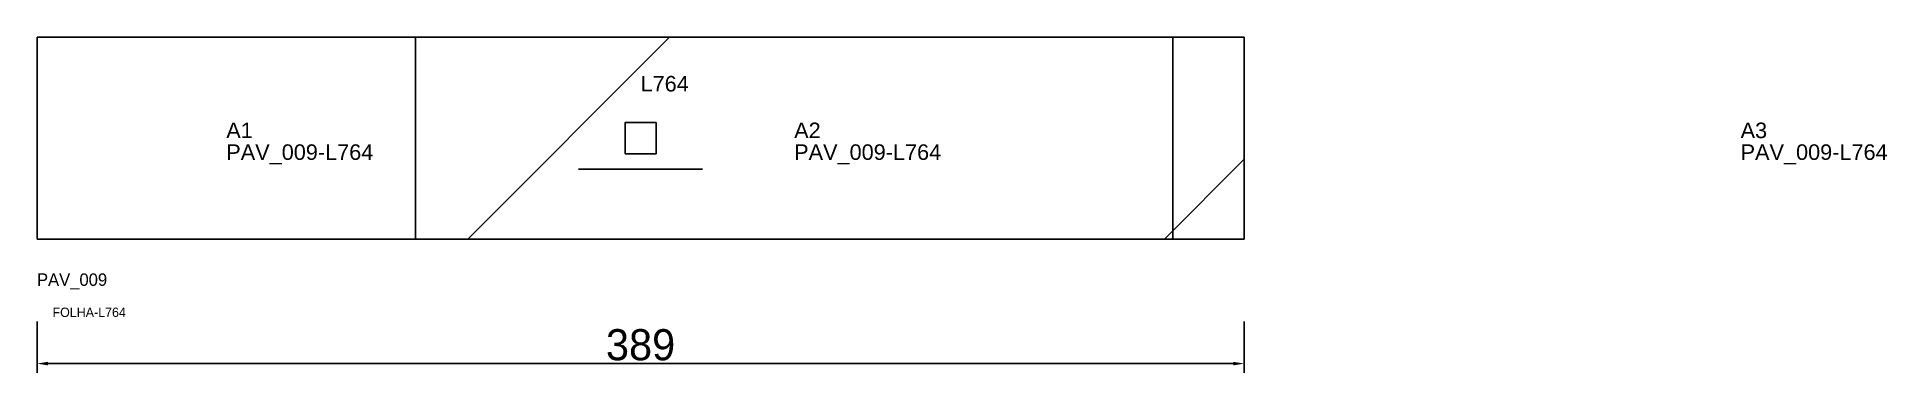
# Model space of a CAD drawing. Header units: metres. Extents: x 222 to 818, y 94 to 202.
import ezdxf

# ---------------------------------------------------------------- set-up
doc = ezdxf.new("R2010")
doc.units = ezdxf.units.M
for name, color, linetype in [('3', 3, 'CONTINUOUS'), ('AUX00', 7, 'CONTINUOUS'), ('COTA', 241, 'CONTINUOUS'), ('FOLHA', 255, 'CONTINUOUS'), ('Hachura', 251, 'CONTINUOUS'), ('NOMENCLATURA', 7, 'CONTINUOUS'), ('Nível', 160, 'CONTINUOUS'), ('Painéis', 200, 'CONTINUOUS'), ('Pilares', 5, 'CONTINUOUS'), ('SARR_2.2x7', 40, 'CONTINUOUS')]:
    doc.layers.add(name, color=color, linetype=linetype)
doc.styles.add('ARIAL', font='Arial.ttf')
doc.styles.add('STR_STANDARD', font='arial.ttf')
doc.dimstyles.new('EZ DXF', dxfattribs={"dimtxt": 10, "dimasz": 3.5, "dimexe": 3, "dimexo": 1.5, "dimgap": 1, "dimtad": 1, "dimdec": 1, "dimdsep": 46, "dimcen": 2.5, "dimazin": 3, "dimtfac": 1, "dimtmove": 0, "dimatfit": 3})

msp = doc.modelspace()

# ---------------------------------------------------------------- hatches: boundary and pattern name
at = {"layer": 'Hachura'}
h = msp.add_hatch(dxfattribs=at)
h.set_pattern_fill('ANSI31', scale=50)
h.paths.add_polyline_path([(222.2, 136.5), (222.2, 201.5), (227.2, 201.5), (606.2, 201.5), (611.2, 201.5), (611.2, 136.5), (513.7, 136.5), (252.2, 136.5)])
h = msp.add_hatch(dxfattribs=at)
h.set_pattern_fill('ANSI31', scale=50)
h.paths.add_polyline_path([(222.2, 136.5), (222.2, 201.5), (227.2, 201.5), (606.2, 201.5), (611.2, 201.5), (611.2, 136.5), (513.7, 136.5), (252.2, 136.5)])

# ---------------------------------------------------------------- linework, layer by layer
at = {"layer": '3'}
for points in [[(344.2, 136.5), (344.2, 201.5)], [(344.2, 136.5), (344.2, 201.5)], [(588.2, 136.5), (588.2, 201.5)], [(588.2, 136.5), (588.2, 201.5)]]:
    msp.add_lwpolyline(points, close=True, dxfattribs=at)
at = {"layer": 'Painéis', "color": 200}
for p, q in [((222.2, 136.5), (222.2, 201.5)), ((222.2, 201.5), (227.2, 201.5)), ((222.2, 136.5), (222.2, 201.5)), ((222.2, 201.5), (227.2, 201.5)), ((227.2, 201.5), (606.2, 201.5)), ((227.2, 201.5), (606.2, 201.5)), ((606.2, 201.5), (611.2, 201.5)), ((606.2, 201.5), (611.2, 201.5)), ((611.2, 201.5), (611.2, 136.5)), ((611.2, 201.5), (611.2, 136.5)), ((252.2, 136.5), (222.2, 136.5)), ((252.2, 136.5), (222.2, 136.5)), ((513.7, 136.5), (252.2, 136.5)), ((513.7, 136.5), (252.2, 136.5)), ((611.2, 136.5), (513.7, 136.5)), ((611.2, 136.5), (513.7, 136.5))]:
    msp.add_line(p, q, dxfattribs=at)
at = {"layer": 'Pilares'}
msp.add_lwpolyline([(411.7, 164), (421.7, 164), (421.7, 174), (411.7, 174)], close=True, dxfattribs=at)
msp.add_lwpolyline([(411.7, 164), (421.7, 164), (421.7, 174), (411.7, 174)], close=True, dxfattribs=at)
at = {"layer": 'SARR_2.2x7'}
msp.add_line((396.7, 159), (436.7, 159), dxfattribs=at)
msp.add_line((396.7, 159), (436.7, 159), dxfattribs=at)

# ---------------------------------------------------------------- texts
at = {"layer": '3', "style": 'STR_STANDARD'}
for s, p in [('A1', (283.2, 169)), ('A1', (283.2, 169)), ('A2', (466.2, 169)), ('A2', (466.2, 169)), ('A3', (771.2, 169)), ('A3', (771.2, 169))]:
    msp.add_text(s, height=5, dxfattribs=at).set_placement(p)
at = {"layer": 'AUX00', "style": 'STR_STANDARD'}
for p in [(283.2, 162), (283.2, 162), (466.2, 162), (466.2, 162), (771.2, 162), (771.2, 162)]:
    msp.add_text('PAV_009-L764', height=5, dxfattribs=at).set_placement(p)
at = {"layer": 'FOLHA'}
msp.add_text('FOLHA-L764', height=3, dxfattribs=at).set_placement((227.2, 111.5))
msp.add_text('FOLHA-L764', height=3, dxfattribs=at).set_placement((227.2, 111.5))
at = {"layer": 'NOMENCLATURA', "insert": (416.7, 189), "char_height": 5, "attachment_point": 1, "style": 'ARIAL'}
msp.add_mtext('L764', dxfattribs=at)
msp.add_mtext('L764', dxfattribs=at)
at = {"layer": 'Nível'}
msp.add_text('PAV_009', height=4, dxfattribs=at).set_placement((222.2, 121.5))
msp.add_text('PAV_009', height=4, dxfattribs=at).set_placement((222.2, 121.5))

# ---------------------------------------------------------------- dimensions: what is measured, and where the dimension line sits
at = {"layer": 'COTA'}
msp.add_linear_dim(base=(222.2, 96.5), p1=(222.2, 111.5), p2=(611.2, 111.5), dimstyle='EZ DXF', dxfattribs=at).render()
msp.add_linear_dim(base=(222.2, 96.5), p1=(222.2, 111.5), p2=(611.2, 111.5), dimstyle='EZ DXF', dxfattribs=at).render()

doc.saveas('drawing.dxf')
